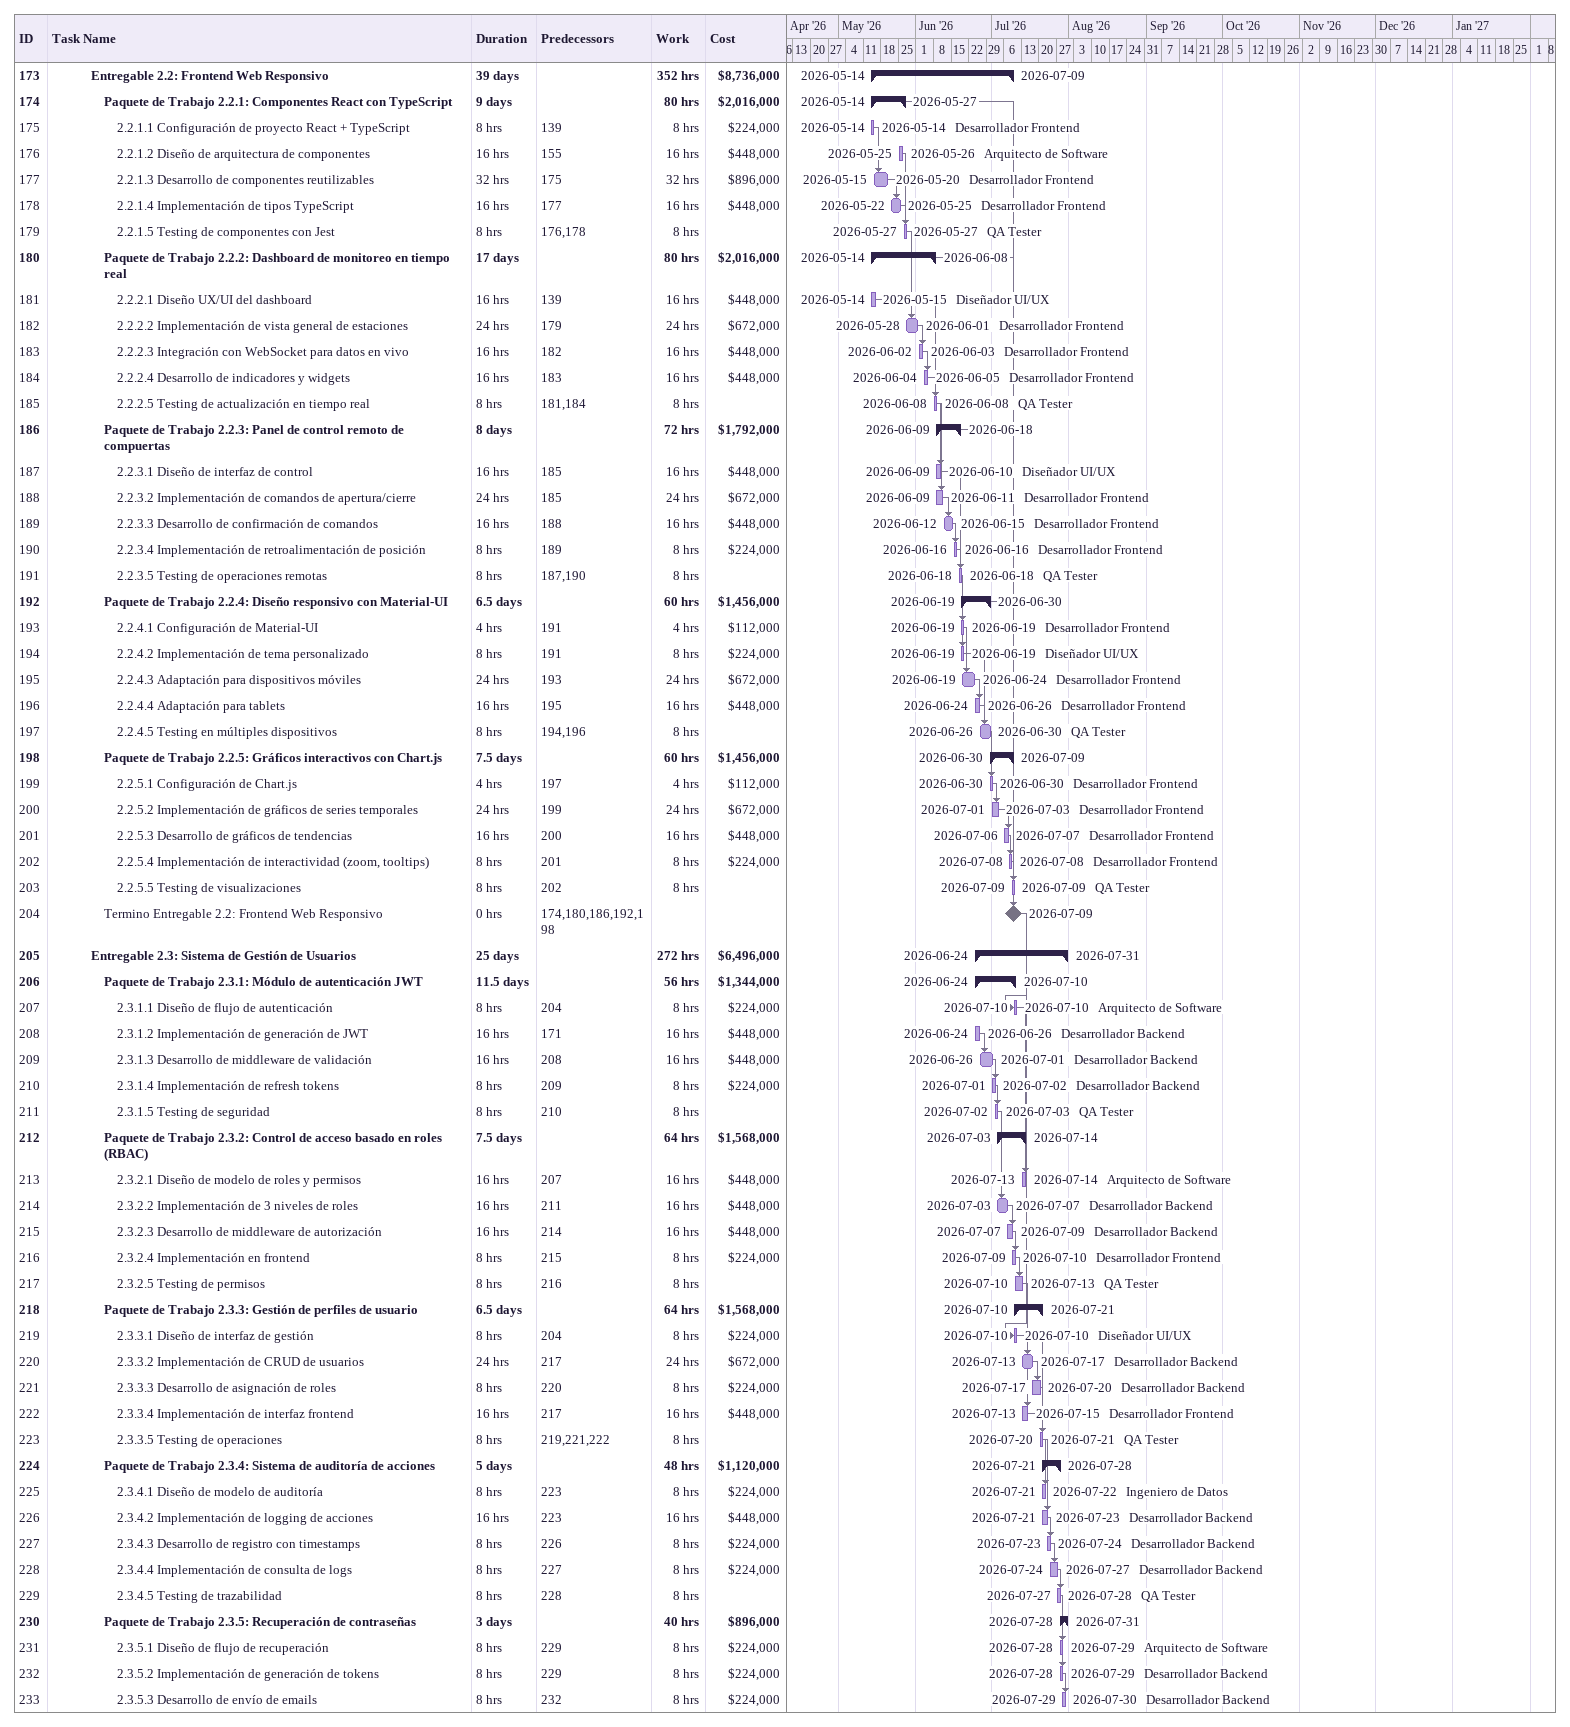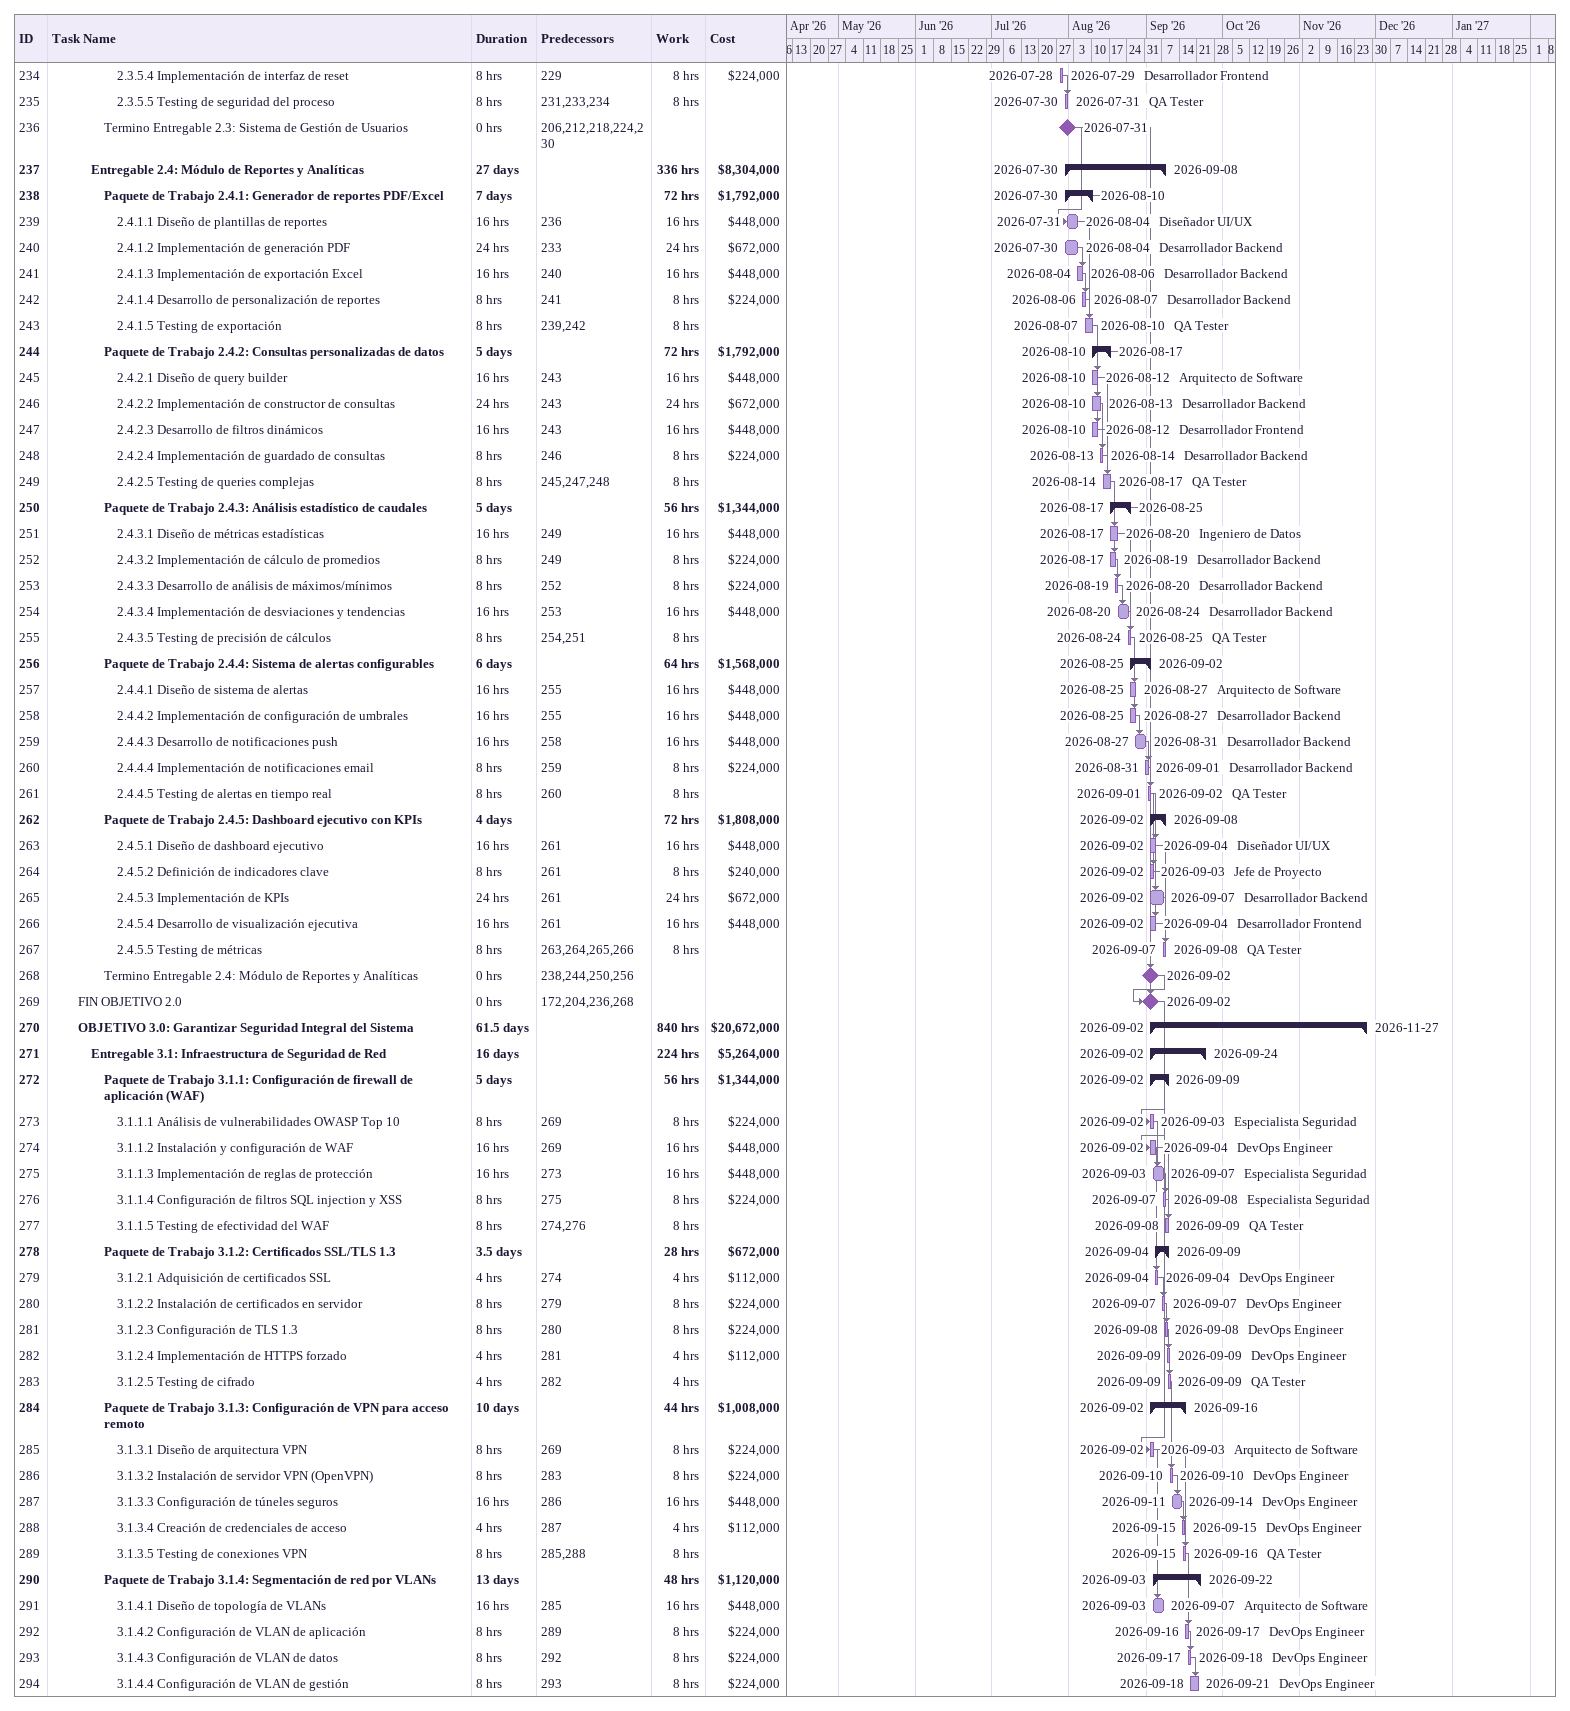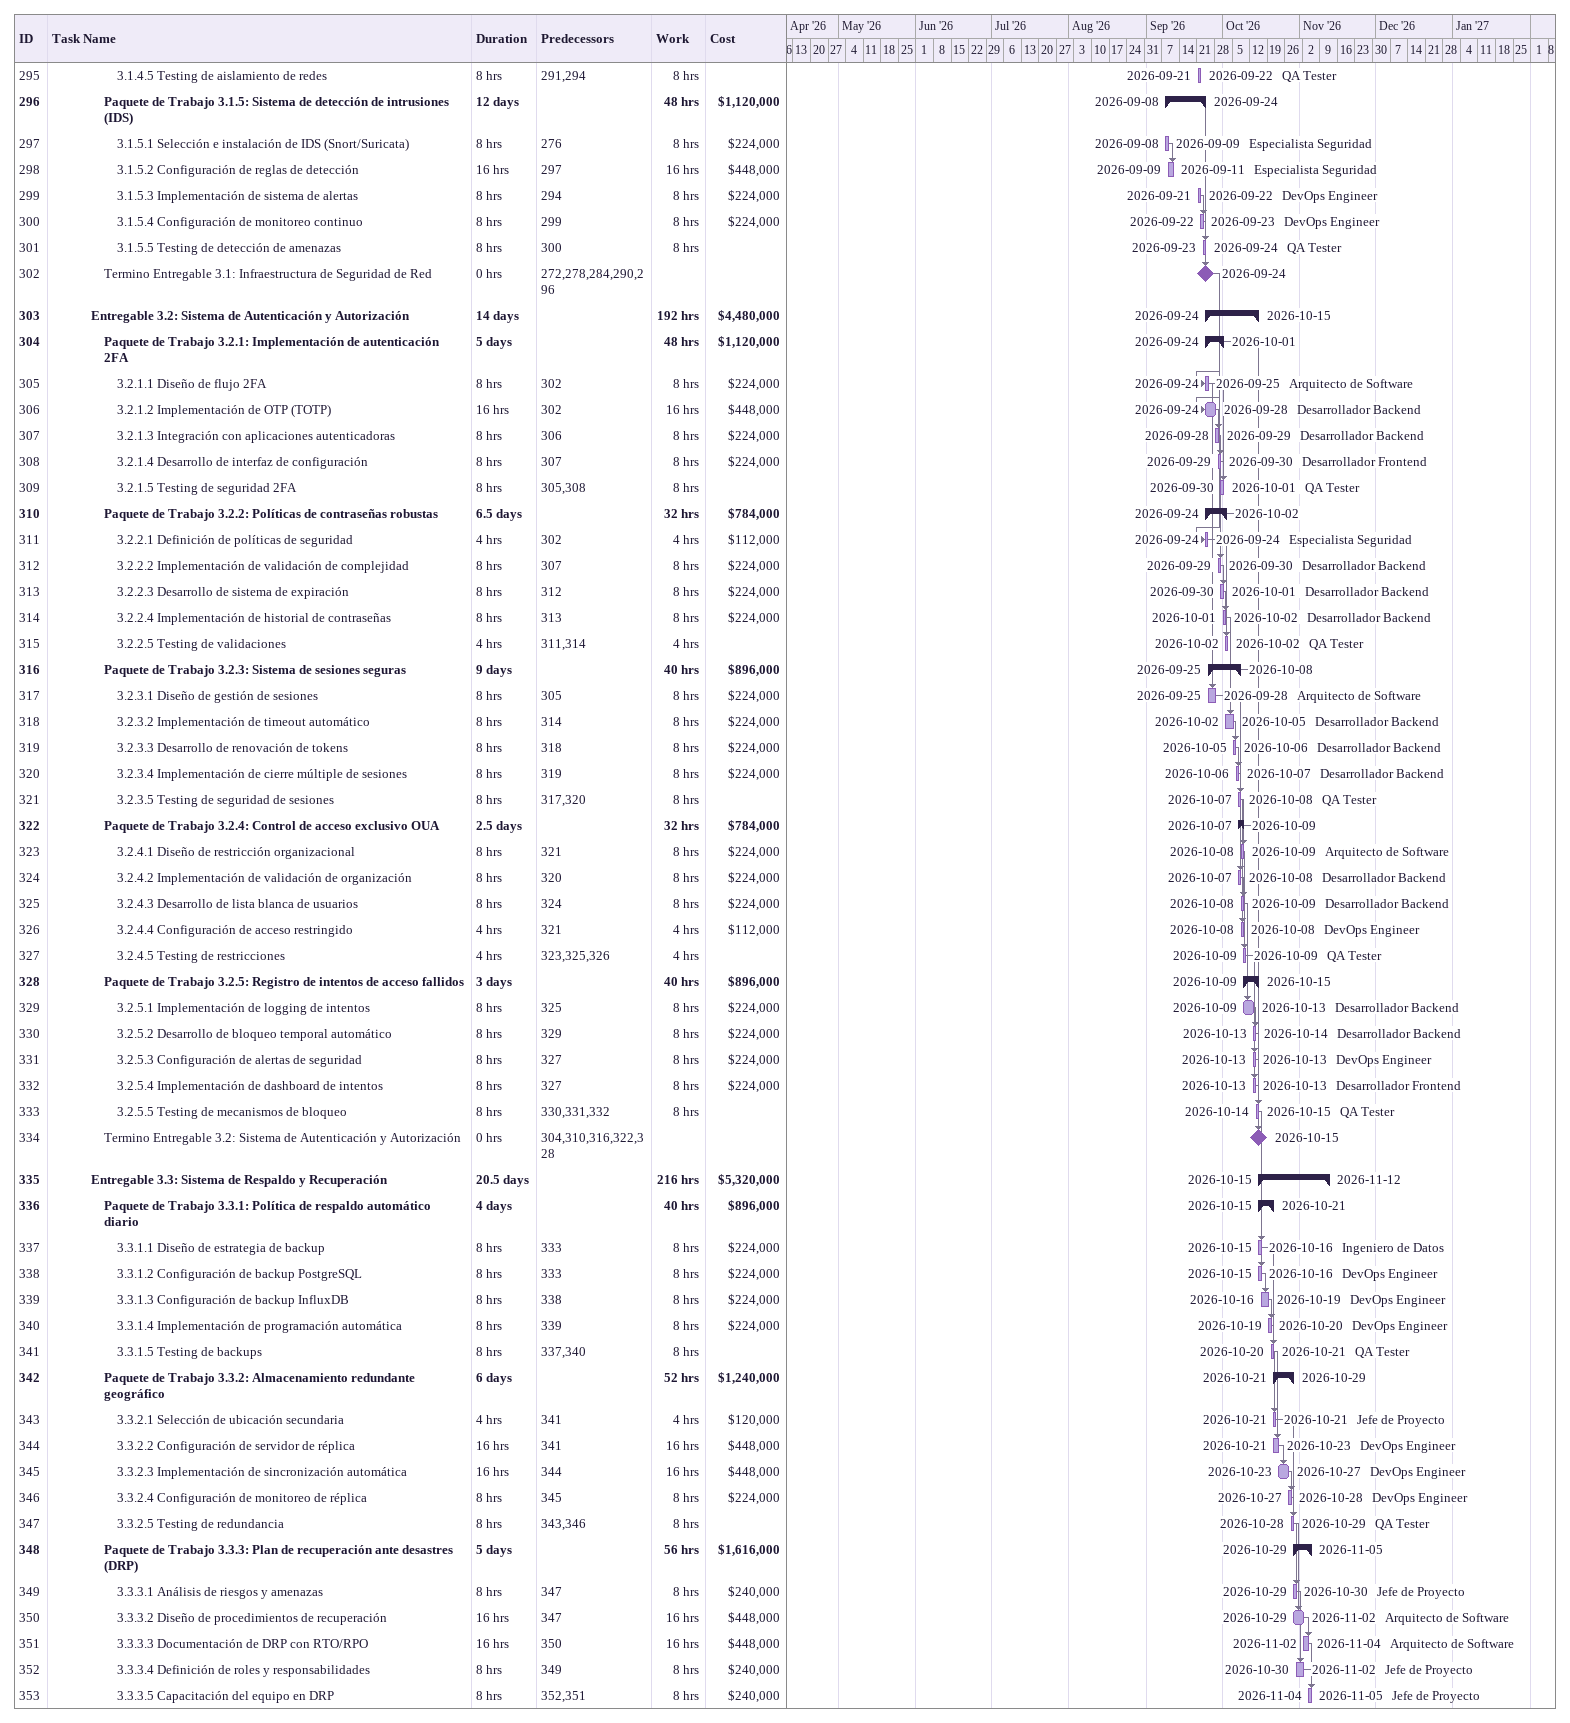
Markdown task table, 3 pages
| ID | Level | Task | Duration | Start | Finish | Predecessors | Resources | Work (h) | Cost ($) |
|---|---|---|---|---|---|---|---|---|---|
| 173 | 4 | **Entregable 2.2: Frontend Web Responsivo** | 39d | 2026-05-14 | 2026-07-09 |  |  | 352 | 8736000 |
| 174 | 5 | **Paquete de Trabajo 2.2.1: Componentes React con TypeScript** | 9d | 2026-05-14 | 2026-05-27 |  |  | 80 | 2016000 |
| 175 | 6 | 2.2.1.1 Configuración de proyecto React + TypeScript | 8h | 2026-05-14 | 2026-05-14 | 139 | Desarrollador Frontend | 8 | 224000 |
| 176 | 6 | 2.2.1.2 Diseño de arquitectura de componentes | 16h | 2026-05-25 | 2026-05-26 | 155 | Arquitecto de Software | 16 | 448000 |
| 177 | 6 | 2.2.1.3 Desarrollo de componentes reutilizables | 32h | 2026-05-15 | 2026-05-20 | 175 | Desarrollador Frontend | 32 | 896000 |
| 178 | 6 | 2.2.1.4 Implementación de tipos TypeScript | 16h | 2026-05-22 | 2026-05-25 | 177 | Desarrollador Frontend | 16 | 448000 |
| 179 | 6 | 2.2.1.5 Testing de componentes con Jest | 8h | 2026-05-27 | 2026-05-27 | 176, 178 | QA Tester | 8 |  |
| 180 | 5 | **Paquete de Trabajo 2.2.2: Dashboard de monitoreo en tiempo real** | 17d | 2026-05-14 | 2026-06-08 |  |  | 80 | 2016000 |
| 181 | 6 | 2.2.2.1 Diseño UX/UI del dashboard | 16h | 2026-05-14 | 2026-05-15 | 139 | Diseñador UI/UX | 16 | 448000 |
| 182 | 6 | 2.2.2.2 Implementación de vista general de estaciones | 24h | 2026-05-28 | 2026-06-01 | 179 | Desarrollador Frontend | 24 | 672000 |
| 183 | 6 | 2.2.2.3 Integración con WebSocket para datos en vivo | 16h | 2026-06-02 | 2026-06-03 | 182 | Desarrollador Frontend | 16 | 448000 |
| 184 | 6 | 2.2.2.4 Desarrollo de indicadores y widgets | 16h | 2026-06-04 | 2026-06-05 | 183 | Desarrollador Frontend | 16 | 448000 |
| 185 | 6 | 2.2.2.5 Testing de actualización en tiempo real | 8h | 2026-06-08 | 2026-06-08 | 181, 184 | QA Tester | 8 |  |
| 186 | 5 | **Paquete de Trabajo 2.2.3: Panel de control remoto de compuertas** | 8d | 2026-06-09 | 2026-06-18 |  |  | 72 | 1792000 |
| 187 | 6 | 2.2.3.1 Diseño de interfaz de control | 16h | 2026-06-09 | 2026-06-10 | 185 | Diseñador UI/UX | 16 | 448000 |
| 188 | 6 | 2.2.3.2 Implementación de comandos de apertura/cierre | 24h | 2026-06-09 | 2026-06-11 | 185 | Desarrollador Frontend | 24 | 672000 |
| 189 | 6 | 2.2.3.3 Desarrollo de confirmación de comandos | 16h | 2026-06-12 | 2026-06-15 | 188 | Desarrollador Frontend | 16 | 448000 |
| 190 | 6 | 2.2.3.4 Implementación de retroalimentación de posición | 8h | 2026-06-16 | 2026-06-16 | 189 | Desarrollador Frontend | 8 | 224000 |
| 191 | 6 | 2.2.3.5 Testing de operaciones remotas | 8h | 2026-06-18 | 2026-06-18 | 187, 190 | QA Tester | 8 |  |
| 192 | 5 | **Paquete de Trabajo 2.2.4: Diseño responsivo con Material-UI** | 6.5d | 2026-06-19 | 2026-06-30 |  |  | 60 | 1456000 |
| 193 | 6 | 2.2.4.1 Configuración de Material-UI | 4h | 2026-06-19 | 2026-06-19 | 191 | Desarrollador Frontend | 4 | 112000 |
| 194 | 6 | 2.2.4.2 Implementación de tema personalizado | 8h | 2026-06-19 | 2026-06-19 | 191 | Diseñador UI/UX | 8 | 224000 |
| 195 | 6 | 2.2.4.3 Adaptación para dispositivos móviles | 24h | 2026-06-19 | 2026-06-24 | 193 | Desarrollador Frontend | 24 | 672000 |
| 196 | 6 | 2.2.4.4 Adaptación para tablets | 16h | 2026-06-24 | 2026-06-26 | 195 | Desarrollador Frontend | 16 | 448000 |
| 197 | 6 | 2.2.4.5 Testing en múltiples dispositivos | 8h | 2026-06-26 | 2026-06-30 | 194, 196 | QA Tester | 8 |  |
| 198 | 5 | **Paquete de Trabajo 2.2.5: Gráficos interactivos con Chart.js** | 7.5d | 2026-06-30 | 2026-07-09 |  |  | 60 | 1456000 |
| 199 | 6 | 2.2.5.1 Configuración de Chart.js | 4h | 2026-06-30 | 2026-06-30 | 197 | Desarrollador Frontend | 4 | 112000 |
| 200 | 6 | 2.2.5.2 Implementación de gráficos de series temporales | 24h | 2026-07-01 | 2026-07-03 | 199 | Desarrollador Frontend | 24 | 672000 |
| 201 | 6 | 2.2.5.3 Desarrollo de gráficos de tendencias | 16h | 2026-07-06 | 2026-07-07 | 200 | Desarrollador Frontend | 16 | 448000 |
| 202 | 6 | 2.2.5.4 Implementación de interactividad (zoom, tooltips) | 8h | 2026-07-08 | 2026-07-08 | 201 | Desarrollador Frontend | 8 | 224000 |
| 203 | 6 | 2.2.5.5 Testing de visualizaciones | 8h | 2026-07-09 | 2026-07-09 | 202 | QA Tester | 8 |  |
| 204 | 5 | Termino Entregable 2.2: Frontend Web Responsivo | 0h | 2026-07-09 | 2026-07-09 | 174, 180, 186, 192, 198 |  |  |  |
| 205 | 4 | **Entregable 2.3: Sistema de Gestión de Usuarios** | 25d | 2026-06-24 | 2026-07-31 |  |  | 272 | 6496000 |
| 206 | 5 | **Paquete de Trabajo 2.3.1: Módulo de autenticación JWT** | 11.5d | 2026-06-24 | 2026-07-10 |  |  | 56 | 1344000 |
| 207 | 6 | 2.3.1.1 Diseño de flujo de autenticación | 8h | 2026-07-10 | 2026-07-10 | 204 | Arquitecto de Software | 8 | 224000 |
| 208 | 6 | 2.3.1.2 Implementación de generación de JWT | 16h | 2026-06-24 | 2026-06-26 | 171 | Desarrollador Backend | 16 | 448000 |
| 209 | 6 | 2.3.1.3 Desarrollo de middleware de validación | 16h | 2026-06-26 | 2026-07-01 | 208 | Desarrollador Backend | 16 | 448000 |
| 210 | 6 | 2.3.1.4 Implementación de refresh tokens | 8h | 2026-07-01 | 2026-07-02 | 209 | Desarrollador Backend | 8 | 224000 |
| 211 | 6 | 2.3.1.5 Testing de seguridad | 8h | 2026-07-02 | 2026-07-03 | 210 | QA Tester | 8 |  |
| 212 | 5 | **Paquete de Trabajo 2.3.2: Control de acceso basado en roles (RBAC)** | 7.5d | 2026-07-03 | 2026-07-14 |  |  | 64 | 1568000 |
| 213 | 6 | 2.3.2.1 Diseño de modelo de roles y permisos | 16h | 2026-07-13 | 2026-07-14 | 207 | Arquitecto de Software | 16 | 448000 |
| 214 | 6 | 2.3.2.2 Implementación de 3 niveles de roles | 16h | 2026-07-03 | 2026-07-07 | 211 | Desarrollador Backend | 16 | 448000 |
| 215 | 6 | 2.3.2.3 Desarrollo de middleware de autorización | 16h | 2026-07-07 | 2026-07-09 | 214 | Desarrollador Backend | 16 | 448000 |
| 216 | 6 | 2.3.2.4 Implementación en frontend | 8h | 2026-07-09 | 2026-07-10 | 215 | Desarrollador Frontend | 8 | 224000 |
| 217 | 6 | 2.3.2.5 Testing de permisos | 8h | 2026-07-10 | 2026-07-13 | 216 | QA Tester | 8 |  |
| 218 | 5 | **Paquete de Trabajo 2.3.3: Gestión de perfiles de usuario** | 6.5d | 2026-07-10 | 2026-07-21 |  |  | 64 | 1568000 |
| 219 | 6 | 2.3.3.1 Diseño de interfaz de gestión | 8h | 2026-07-10 | 2026-07-10 | 204 | Diseñador UI/UX | 8 | 224000 |
| 220 | 6 | 2.3.3.2 Implementación de CRUD de usuarios | 24h | 2026-07-13 | 2026-07-17 | 217 | Desarrollador Backend | 24 | 672000 |
| 221 | 6 | 2.3.3.3 Desarrollo de asignación de roles | 8h | 2026-07-17 | 2026-07-20 | 220 | Desarrollador Backend | 8 | 224000 |
| 222 | 6 | 2.3.3.4 Implementación de interfaz frontend | 16h | 2026-07-13 | 2026-07-15 | 217 | Desarrollador Frontend | 16 | 448000 |
| 223 | 6 | 2.3.3.5 Testing de operaciones | 8h | 2026-07-20 | 2026-07-21 | 219, 221, 222 | QA Tester | 8 |  |
| 224 | 5 | **Paquete de Trabajo 2.3.4: Sistema de auditoría de acciones** | 5d | 2026-07-21 | 2026-07-28 |  |  | 48 | 1120000 |
| 225 | 6 | 2.3.4.1 Diseño de modelo de auditoría | 8h | 2026-07-21 | 2026-07-22 | 223 | Ingeniero de Datos | 8 | 224000 |
| 226 | 6 | 2.3.4.2 Implementación de logging de acciones | 16h | 2026-07-21 | 2026-07-23 | 223 | Desarrollador Backend | 16 | 448000 |
| 227 | 6 | 2.3.4.3 Desarrollo de registro con timestamps | 8h | 2026-07-23 | 2026-07-24 | 226 | Desarrollador Backend | 8 | 224000 |
| 228 | 6 | 2.3.4.4 Implementación de consulta de logs | 8h | 2026-07-24 | 2026-07-27 | 227 | Desarrollador Backend | 8 | 224000 |
| 229 | 6 | 2.3.4.5 Testing de trazabilidad | 8h | 2026-07-27 | 2026-07-28 | 228 | QA Tester | 8 |  |
| 230 | 5 | **Paquete de Trabajo 2.3.5: Recuperación de contraseñas** | 3d | 2026-07-28 | 2026-07-31 |  |  | 40 | 896000 |
| 231 | 6 | 2.3.5.1 Diseño de flujo de recuperación | 8h | 2026-07-28 | 2026-07-29 | 229 | Arquitecto de Software | 8 | 224000 |
| 232 | 6 | 2.3.5.2 Implementación de generación de tokens | 8h | 2026-07-28 | 2026-07-29 | 229 | Desarrollador Backend | 8 | 224000 |
| 233 | 6 | 2.3.5.3 Desarrollo de envío de emails | 8h | 2026-07-29 | 2026-07-30 | 232 | Desarrollador Backend | 8 | 224000 |
| 234 | 6 | 2.3.5.4 Implementación de interfaz de reset | 8h | 2026-07-28 | 2026-07-29 | 229 | Desarrollador Frontend | 8 | 224000 |
| 235 | 6 | 2.3.5.5 Testing de seguridad del proceso | 8h | 2026-07-30 | 2026-07-31 | 231, 233, 234 | QA Tester | 8 |  |
| 236 | 5 | Termino Entregable 2.3: Sistema de Gestión de Usuarios | 0h | 2026-07-31 | 2026-07-31 | 206, 212, 218, 224, 230 |  |  |  |
| 237 | 4 | **Entregable 2.4: Módulo de Reportes y Analíticas** | 27d | 2026-07-30 | 2026-09-08 |  |  | 336 | 8304000 |
| 238 | 5 | **Paquete de Trabajo 2.4.1: Generador de reportes PDF/Excel** | 7d | 2026-07-30 | 2026-08-10 |  |  | 72 | 1792000 |
| 239 | 6 | 2.4.1.1 Diseño de plantillas de reportes | 16h | 2026-07-31 | 2026-08-04 | 236 | Diseñador UI/UX | 16 | 448000 |
| 240 | 6 | 2.4.1.2 Implementación de generación PDF | 24h | 2026-07-30 | 2026-08-04 | 233 | Desarrollador Backend | 24 | 672000 |
| 241 | 6 | 2.4.1.3 Implementación de exportación Excel | 16h | 2026-08-04 | 2026-08-06 | 240 | Desarrollador Backend | 16 | 448000 |
| 242 | 6 | 2.4.1.4 Desarrollo de personalización de reportes | 8h | 2026-08-06 | 2026-08-07 | 241 | Desarrollador Backend | 8 | 224000 |
| 243 | 6 | 2.4.1.5 Testing de exportación | 8h | 2026-08-07 | 2026-08-10 | 239, 242 | QA Tester | 8 |  |
| 244 | 5 | **Paquete de Trabajo 2.4.2: Consultas personalizadas de datos** | 5d | 2026-08-10 | 2026-08-17 |  |  | 72 | 1792000 |
| 245 | 6 | 2.4.2.1 Diseño de query builder | 16h | 2026-08-10 | 2026-08-12 | 243 | Arquitecto de Software | 16 | 448000 |
| 246 | 6 | 2.4.2.2 Implementación de constructor de consultas | 24h | 2026-08-10 | 2026-08-13 | 243 | Desarrollador Backend | 24 | 672000 |
| 247 | 6 | 2.4.2.3 Desarrollo de filtros dinámicos | 16h | 2026-08-10 | 2026-08-12 | 243 | Desarrollador Frontend | 16 | 448000 |
| 248 | 6 | 2.4.2.4 Implementación de guardado de consultas | 8h | 2026-08-13 | 2026-08-14 | 246 | Desarrollador Backend | 8 | 224000 |
| 249 | 6 | 2.4.2.5 Testing de queries complejas | 8h | 2026-08-14 | 2026-08-17 | 245, 247, 248 | QA Tester | 8 |  |
| 250 | 5 | **Paquete de Trabajo 2.4.3: Análisis estadístico de caudales** | 5d | 2026-08-17 | 2026-08-25 |  |  | 56 | 1344000 |
| 251 | 6 | 2.4.3.1 Diseño de métricas estadísticas | 16h | 2026-08-17 | 2026-08-20 | 249 | Ingeniero de Datos | 16 | 448000 |
| 252 | 6 | 2.4.3.2 Implementación de cálculo de promedios | 8h | 2026-08-17 | 2026-08-19 | 249 | Desarrollador Backend | 8 | 224000 |
| 253 | 6 | 2.4.3.3 Desarrollo de análisis de máximos/mínimos | 8h | 2026-08-19 | 2026-08-20 | 252 | Desarrollador Backend | 8 | 224000 |
| 254 | 6 | 2.4.3.4 Implementación de desviaciones y tendencias | 16h | 2026-08-20 | 2026-08-24 | 253 | Desarrollador Backend | 16 | 448000 |
| 255 | 6 | 2.4.3.5 Testing de precisión de cálculos | 8h | 2026-08-24 | 2026-08-25 | 254, 251 | QA Tester | 8 |  |
| 256 | 5 | **Paquete de Trabajo 2.4.4: Sistema de alertas configurables** | 6d | 2026-08-25 | 2026-09-02 |  |  | 64 | 1568000 |
| 257 | 6 | 2.4.4.1 Diseño de sistema de alertas | 16h | 2026-08-25 | 2026-08-27 | 255 | Arquitecto de Software | 16 | 448000 |
| 258 | 6 | 2.4.4.2 Implementación de configuración de umbrales | 16h | 2026-08-25 | 2026-08-27 | 255 | Desarrollador Backend | 16 | 448000 |
| 259 | 6 | 2.4.4.3 Desarrollo de notificaciones push | 16h | 2026-08-27 | 2026-08-31 | 258 | Desarrollador Backend | 16 | 448000 |
| 260 | 6 | 2.4.4.4 Implementación de notificaciones email | 8h | 2026-08-31 | 2026-09-01 | 259 | Desarrollador Backend | 8 | 224000 |
| 261 | 6 | 2.4.4.5 Testing de alertas en tiempo real | 8h | 2026-09-01 | 2026-09-02 | 260 | QA Tester | 8 |  |
| 262 | 5 | **Paquete de Trabajo 2.4.5: Dashboard ejecutivo con KPIs** | 4d | 2026-09-02 | 2026-09-08 |  |  | 72 | 1808000 |
| 263 | 6 | 2.4.5.1 Diseño de dashboard ejecutivo | 16h | 2026-09-02 | 2026-09-04 | 261 | Diseñador UI/UX | 16 | 448000 |
| 264 | 6 | 2.4.5.2 Definición de indicadores clave | 8h | 2026-09-02 | 2026-09-03 | 261 | Jefe de Proyecto | 8 | 240000 |
| 265 | 6 | 2.4.5.3 Implementación de KPIs | 24h | 2026-09-02 | 2026-09-07 | 261 | Desarrollador Backend | 24 | 672000 |
| 266 | 6 | 2.4.5.4 Desarrollo de visualización ejecutiva | 16h | 2026-09-02 | 2026-09-04 | 261 | Desarrollador Frontend | 16 | 448000 |
| 267 | 6 | 2.4.5.5 Testing de métricas | 8h | 2026-09-07 | 2026-09-08 | 263, 264, 265, 266 | QA Tester | 8 |  |
| 268 | 5 | Termino Entregable 2.4: Módulo de Reportes y Analíticas | 0h | 2026-09-02 | 2026-09-02 | 238, 244, 250, 256 |  |  |  |
| 269 | 3 | FIN OBJETIVO 2.0 | 0h | 2026-09-02 | 2026-09-02 | 172, 204, 236, 268 |  |  |  |
| 270 | 3 | **OBJETIVO 3.0: Garantizar Seguridad Integral del Sistema** | 61.5d | 2026-09-02 | 2026-11-27 |  |  | 840 | 20672000 |
| 271 | 4 | **Entregable 3.1: Infraestructura de Seguridad de Red** | 16d | 2026-09-02 | 2026-09-24 |  |  | 224 | 5264000 |
| 272 | 5 | **Paquete de Trabajo 3.1.1: Configuración de firewall de aplicación (WAF)** | 5d | 2026-09-02 | 2026-09-09 |  |  | 56 | 1344000 |
| 273 | 6 | 3.1.1.1 Análisis de vulnerabilidades OWASP Top 10 | 8h | 2026-09-02 | 2026-09-03 | 269 | Especialista Seguridad | 8 | 224000 |
| 274 | 6 | 3.1.1.2 Instalación y configuración de WAF | 16h | 2026-09-02 | 2026-09-04 | 269 | DevOps Engineer | 16 | 448000 |
| 275 | 6 | 3.1.1.3 Implementación de reglas de protección | 16h | 2026-09-03 | 2026-09-07 | 273 | Especialista Seguridad | 16 | 448000 |
| 276 | 6 | 3.1.1.4 Configuración de filtros SQL injection y XSS | 8h | 2026-09-07 | 2026-09-08 | 275 | Especialista Seguridad | 8 | 224000 |
| 277 | 6 | 3.1.1.5 Testing de efectividad del WAF | 8h | 2026-09-08 | 2026-09-09 | 274, 276 | QA Tester | 8 |  |
| 278 | 5 | **Paquete de Trabajo 3.1.2: Certificados SSL/TLS 1.3** | 3.5d | 2026-09-04 | 2026-09-09 |  |  | 28 | 672000 |
| 279 | 6 | 3.1.2.1 Adquisición de certificados SSL | 4h | 2026-09-04 | 2026-09-04 | 274 | DevOps Engineer | 4 | 112000 |
| 280 | 6 | 3.1.2.2 Instalación de certificados en servidor | 8h | 2026-09-07 | 2026-09-07 | 279 | DevOps Engineer | 8 | 224000 |
| 281 | 6 | 3.1.2.3 Configuración de TLS 1.3 | 8h | 2026-09-08 | 2026-09-08 | 280 | DevOps Engineer | 8 | 224000 |
| 282 | 6 | 3.1.2.4 Implementación de HTTPS forzado | 4h | 2026-09-09 | 2026-09-09 | 281 | DevOps Engineer | 4 | 112000 |
| 283 | 6 | 3.1.2.5 Testing de cifrado | 4h | 2026-09-09 | 2026-09-09 | 282 | QA Tester | 4 |  |
| 284 | 5 | **Paquete de Trabajo 3.1.3: Configuración de VPN para acceso remoto** | 10d | 2026-09-02 | 2026-09-16 |  |  | 44 | 1008000 |
| 285 | 6 | 3.1.3.1 Diseño de arquitectura VPN | 8h | 2026-09-02 | 2026-09-03 | 269 | Arquitecto de Software | 8 | 224000 |
| 286 | 6 | 3.1.3.2 Instalación de servidor VPN (OpenVPN) | 8h | 2026-09-10 | 2026-09-10 | 283 | DevOps Engineer | 8 | 224000 |
| 287 | 6 | 3.1.3.3 Configuración de túneles seguros | 16h | 2026-09-11 | 2026-09-14 | 286 | DevOps Engineer | 16 | 448000 |
| 288 | 6 | 3.1.3.4 Creación de credenciales de acceso | 4h | 2026-09-15 | 2026-09-15 | 287 | DevOps Engineer | 4 | 112000 |
| 289 | 6 | 3.1.3.5 Testing de conexiones VPN | 8h | 2026-09-15 | 2026-09-16 | 285, 288 | QA Tester | 8 |  |
| 290 | 5 | **Paquete de Trabajo 3.1.4: Segmentación de red por VLANs** | 13d | 2026-09-03 | 2026-09-22 |  |  | 48 | 1120000 |
| 291 | 6 | 3.1.4.1 Diseño de topología de VLANs | 16h | 2026-09-03 | 2026-09-07 | 285 | Arquitecto de Software | 16 | 448000 |
| 292 | 6 | 3.1.4.2 Configuración de VLAN de aplicación | 8h | 2026-09-16 | 2026-09-17 | 289 | DevOps Engineer | 8 | 224000 |
| 293 | 6 | 3.1.4.3 Configuración de VLAN de datos | 8h | 2026-09-17 | 2026-09-18 | 292 | DevOps Engineer | 8 | 224000 |
| 294 | 6 | 3.1.4.4 Configuración de VLAN de gestión | 8h | 2026-09-18 | 2026-09-21 | 293 | DevOps Engineer | 8 | 224000 |
| 295 | 6 | 3.1.4.5 Testing de aislamiento de redes | 8h | 2026-09-21 | 2026-09-22 | 291, 294 | QA Tester | 8 |  |
| 296 | 5 | **Paquete de Trabajo 3.1.5: Sistema de detección de intrusiones (IDS)** | 12d | 2026-09-08 | 2026-09-24 |  |  | 48 | 1120000 |
| 297 | 6 | 3.1.5.1 Selección e instalación de IDS (Snort/Suricata) | 8h | 2026-09-08 | 2026-09-09 | 276 | Especialista Seguridad | 8 | 224000 |
| 298 | 6 | 3.1.5.2 Configuración de reglas de detección | 16h | 2026-09-09 | 2026-09-11 | 297 | Especialista Seguridad | 16 | 448000 |
| 299 | 6 | 3.1.5.3 Implementación de sistema de alertas | 8h | 2026-09-21 | 2026-09-22 | 294 | DevOps Engineer | 8 | 224000 |
| 300 | 6 | 3.1.5.4 Configuración de monitoreo continuo | 8h | 2026-09-22 | 2026-09-23 | 299 | DevOps Engineer | 8 | 224000 |
| 301 | 6 | 3.1.5.5 Testing de detección de amenazas | 8h | 2026-09-23 | 2026-09-24 | 300 | QA Tester | 8 |  |
| 302 | 5 | Termino Entregable 3.1: Infraestructura de Seguridad de Red | 0h | 2026-09-24 | 2026-09-24 | 272, 278, 284, 290, 296 |  |  |  |
| 303 | 4 | **Entregable 3.2: Sistema de Autenticación y Autorización** | 14d | 2026-09-24 | 2026-10-15 |  |  | 192 | 4480000 |
| 304 | 5 | **Paquete de Trabajo 3.2.1: Implementación de autenticación 2FA** | 5d | 2026-09-24 | 2026-10-01 |  |  | 48 | 1120000 |
| 305 | 6 | 3.2.1.1 Diseño de flujo 2FA | 8h | 2026-09-24 | 2026-09-25 | 302 | Arquitecto de Software | 8 | 224000 |
| 306 | 6 | 3.2.1.2 Implementación de OTP (TOTP) | 16h | 2026-09-24 | 2026-09-28 | 302 | Desarrollador Backend | 16 | 448000 |
| 307 | 6 | 3.2.1.3 Integración con aplicaciones autenticadoras | 8h | 2026-09-28 | 2026-09-29 | 306 | Desarrollador Backend | 8 | 224000 |
| 308 | 6 | 3.2.1.4 Desarrollo de interfaz de configuración | 8h | 2026-09-29 | 2026-09-30 | 307 | Desarrollador Frontend | 8 | 224000 |
| 309 | 6 | 3.2.1.5 Testing de seguridad 2FA | 8h | 2026-09-30 | 2026-10-01 | 305, 308 | QA Tester | 8 |  |
| 310 | 5 | **Paquete de Trabajo 3.2.2: Políticas de contraseñas robustas** | 6.5d | 2026-09-24 | 2026-10-02 |  |  | 32 | 784000 |
| 311 | 6 | 3.2.2.1 Definición de políticas de seguridad | 4h | 2026-09-24 | 2026-09-24 | 302 | Especialista Seguridad | 4 | 112000 |
| 312 | 6 | 3.2.2.2 Implementación de validación de complejidad | 8h | 2026-09-29 | 2026-09-30 | 307 | Desarrollador Backend | 8 | 224000 |
| 313 | 6 | 3.2.2.3 Desarrollo de sistema de expiración | 8h | 2026-09-30 | 2026-10-01 | 312 | Desarrollador Backend | 8 | 224000 |
| 314 | 6 | 3.2.2.4 Implementación de historial de contraseñas | 8h | 2026-10-01 | 2026-10-02 | 313 | Desarrollador Backend | 8 | 224000 |
| 315 | 6 | 3.2.2.5 Testing de validaciones | 4h | 2026-10-02 | 2026-10-02 | 311, 314 | QA Tester | 4 |  |
| 316 | 5 | **Paquete de Trabajo 3.2.3: Sistema de sesiones seguras** | 9d | 2026-09-25 | 2026-10-08 |  |  | 40 | 896000 |
| 317 | 6 | 3.2.3.1 Diseño de gestión de sesiones | 8h | 2026-09-25 | 2026-09-28 | 305 | Arquitecto de Software | 8 | 224000 |
| 318 | 6 | 3.2.3.2 Implementación de timeout automático | 8h | 2026-10-02 | 2026-10-05 | 314 | Desarrollador Backend | 8 | 224000 |
| 319 | 6 | 3.2.3.3 Desarrollo de renovación de tokens | 8h | 2026-10-05 | 2026-10-06 | 318 | Desarrollador Backend | 8 | 224000 |
| 320 | 6 | 3.2.3.4 Implementación de cierre múltiple de sesiones | 8h | 2026-10-06 | 2026-10-07 | 319 | Desarrollador Backend | 8 | 224000 |
| 321 | 6 | 3.2.3.5 Testing de seguridad de sesiones | 8h | 2026-10-07 | 2026-10-08 | 317, 320 | QA Tester | 8 |  |
| 322 | 5 | **Paquete de Trabajo 3.2.4: Control de acceso exclusivo OUA** | 2.5d | 2026-10-07 | 2026-10-09 |  |  | 32 | 784000 |
| 323 | 6 | 3.2.4.1 Diseño de restricción organizacional | 8h | 2026-10-08 | 2026-10-09 | 321 | Arquitecto de Software | 8 | 224000 |
| 324 | 6 | 3.2.4.2 Implementación de validación de organización | 8h | 2026-10-07 | 2026-10-08 | 320 | Desarrollador Backend | 8 | 224000 |
| 325 | 6 | 3.2.4.3 Desarrollo de lista blanca de usuarios | 8h | 2026-10-08 | 2026-10-09 | 324 | Desarrollador Backend | 8 | 224000 |
| 326 | 6 | 3.2.4.4 Configuración de acceso restringido | 4h | 2026-10-08 | 2026-10-08 | 321 | DevOps Engineer | 4 | 112000 |
| 327 | 6 | 3.2.4.5 Testing de restricciones | 4h | 2026-10-09 | 2026-10-09 | 323, 325, 326 | QA Tester | 4 |  |
| 328 | 5 | **Paquete de Trabajo 3.2.5: Registro de intentos de acceso fallidos** | 3d | 2026-10-09 | 2026-10-15 |  |  | 40 | 896000 |
| 329 | 6 | 3.2.5.1 Implementación de logging de intentos | 8h | 2026-10-09 | 2026-10-13 | 325 | Desarrollador Backend | 8 | 224000 |
| 330 | 6 | 3.2.5.2 Desarrollo de bloqueo temporal automático | 8h | 2026-10-13 | 2026-10-14 | 329 | Desarrollador Backend | 8 | 224000 |
| 331 | 6 | 3.2.5.3 Configuración de alertas de seguridad | 8h | 2026-10-13 | 2026-10-13 | 327 | DevOps Engineer | 8 | 224000 |
| 332 | 6 | 3.2.5.4 Implementación de dashboard de intentos | 8h | 2026-10-13 | 2026-10-13 | 327 | Desarrollador Frontend | 8 | 224000 |
| 333 | 6 | 3.2.5.5 Testing de mecanismos de bloqueo | 8h | 2026-10-14 | 2026-10-15 | 330, 331, 332 | QA Tester | 8 |  |
| 334 | 5 | Termino Entregable 3.2: Sistema de Autenticación y Autorización | 0h | 2026-10-15 | 2026-10-15 | 304, 310, 316, 322, 328 |  |  |  |
| 335 | 4 | **Entregable 3.3: Sistema de Respaldo y Recuperación** | 20.5d | 2026-10-15 | 2026-11-12 |  |  | 216 | 5320000 |
| 336 | 5 | **Paquete de Trabajo 3.3.1: Política de respaldo automático diario** | 4d | 2026-10-15 | 2026-10-21 |  |  | 40 | 896000 |
| 337 | 6 | 3.3.1.1 Diseño de estrategia de backup | 8h | 2026-10-15 | 2026-10-16 | 333 | Ingeniero de Datos | 8 | 224000 |
| 338 | 6 | 3.3.1.2 Configuración de backup PostgreSQL | 8h | 2026-10-15 | 2026-10-16 | 333 | DevOps Engineer | 8 | 224000 |
| 339 | 6 | 3.3.1.3 Configuración de backup InfluxDB | 8h | 2026-10-16 | 2026-10-19 | 338 | DevOps Engineer | 8 | 224000 |
| 340 | 6 | 3.3.1.4 Implementación de programación automática | 8h | 2026-10-19 | 2026-10-20 | 339 | DevOps Engineer | 8 | 224000 |
| 341 | 6 | 3.3.1.5 Testing de backups | 8h | 2026-10-20 | 2026-10-21 | 337, 340 | QA Tester | 8 |  |
| 342 | 5 | **Paquete de Trabajo 3.3.2: Almacenamiento redundante geográfico** | 6d | 2026-10-21 | 2026-10-29 |  |  | 52 | 1240000 |
| 343 | 6 | 3.3.2.1 Selección de ubicación secundaria | 4h | 2026-10-21 | 2026-10-21 | 341 | Jefe de Proyecto | 4 | 120000 |
| 344 | 6 | 3.3.2.2 Configuración de servidor de réplica | 16h | 2026-10-21 | 2026-10-23 | 341 | DevOps Engineer | 16 | 448000 |
| 345 | 6 | 3.3.2.3 Implementación de sincronización automática | 16h | 2026-10-23 | 2026-10-27 | 344 | DevOps Engineer | 16 | 448000 |
| 346 | 6 | 3.3.2.4 Configuración de monitoreo de réplica | 8h | 2026-10-27 | 2026-10-28 | 345 | DevOps Engineer | 8 | 224000 |
| 347 | 6 | 3.3.2.5 Testing de redundancia | 8h | 2026-10-28 | 2026-10-29 | 343, 346 | QA Tester | 8 |  |
| 348 | 5 | **Paquete de Trabajo 3.3.3: Plan de recuperación ante desastres (DRP)** | 5d | 2026-10-29 | 2026-11-05 |  |  | 56 | 1616000 |
| 349 | 6 | 3.3.3.1 Análisis de riesgos y amenazas | 8h | 2026-10-29 | 2026-10-30 | 347 | Jefe de Proyecto | 8 | 240000 |
| 350 | 6 | 3.3.3.2 Diseño de procedimientos de recuperación | 16h | 2026-10-29 | 2026-11-02 | 347 | Arquitecto de Software | 16 | 448000 |
| 351 | 6 | 3.3.3.3 Documentación de DRP con RTO/RPO | 16h | 2026-11-02 | 2026-11-04 | 350 | Arquitecto de Software | 16 | 448000 |
| 352 | 6 | 3.3.3.4 Definición de roles y responsabilidades | 8h | 2026-10-30 | 2026-11-02 | 349 | Jefe de Proyecto | 8 | 240000 |
| 353 | 6 | 3.3.3.5 Capacitación del equipo en DRP | 8h | 2026-11-04 | 2026-11-05 | 352, 351 | Jefe de Proyecto | 8 | 240000 |
